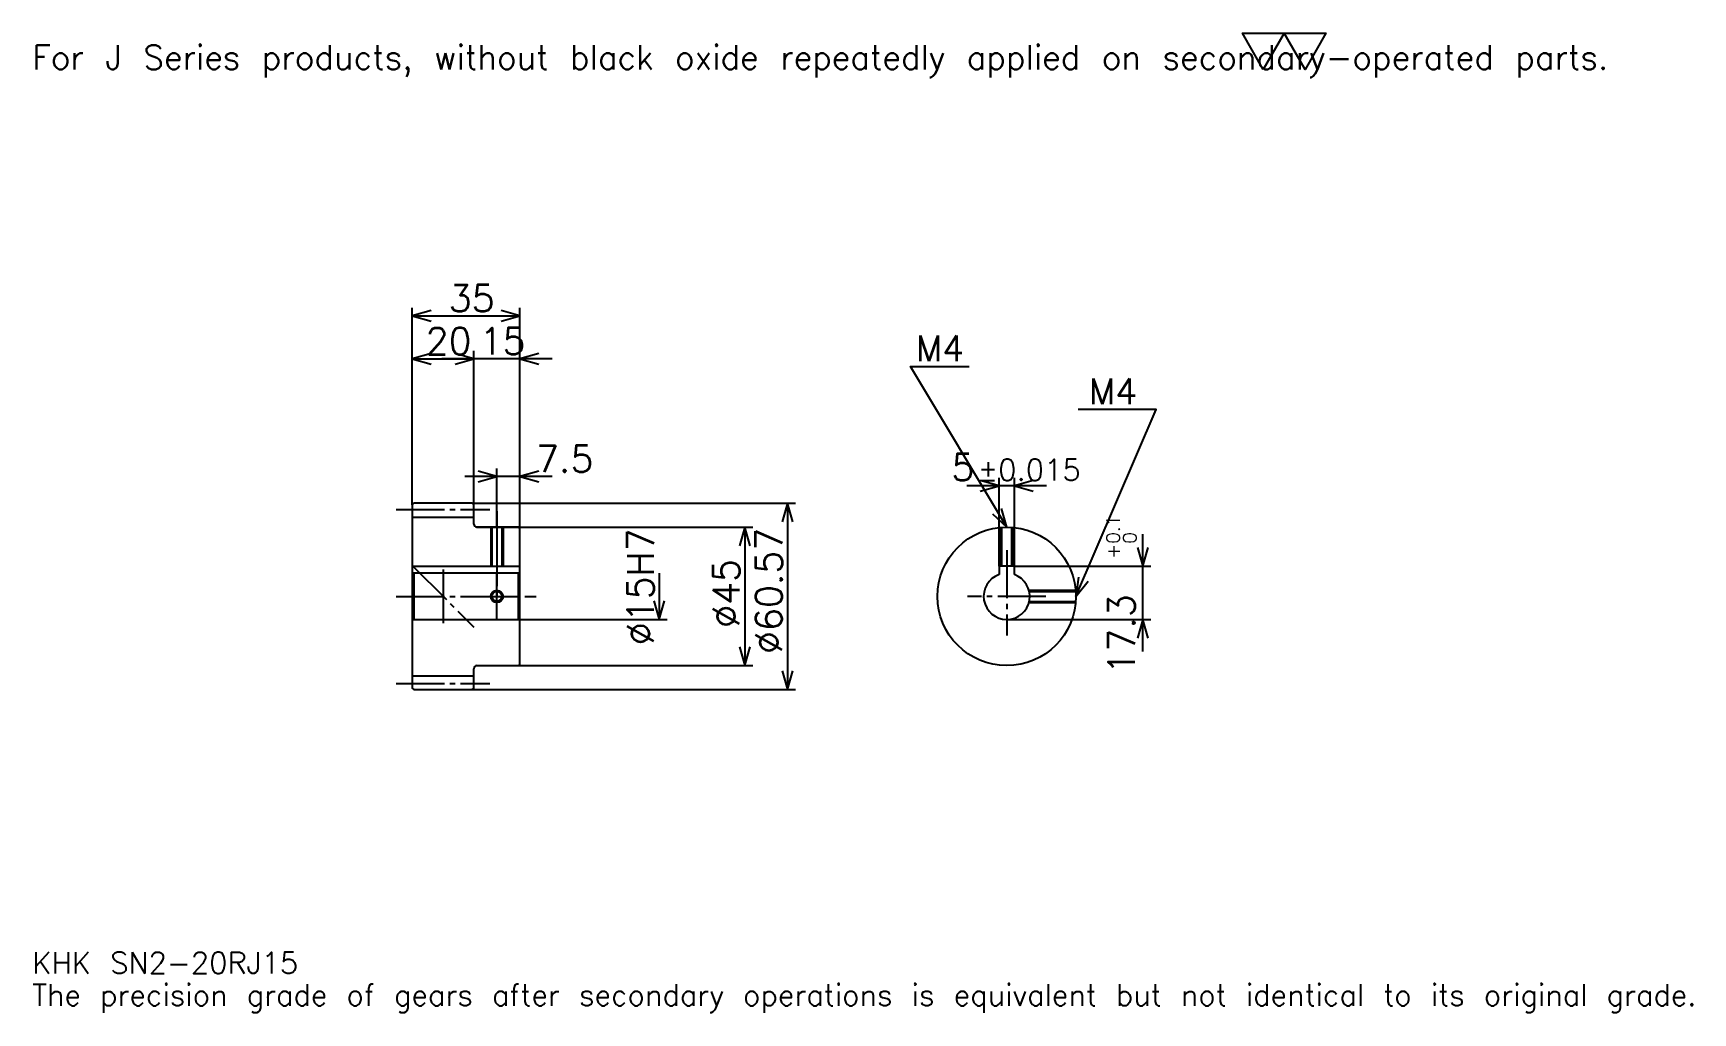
# Model space of a CAD drawing. Extents: x 18 to 557, y 6 to 325.
import ezdxf

# ---------------------------------------------------------------- set-up
doc = ezdxf.new("R2010")
doc.units = 0
doc.linetypes.add('DASHDOT', pattern=[20.869564, 15.652174, -1.73913, 1.73913, -1.73913])
doc.layers.get('0').update_dxf_attribs({"linetype": 'CONTINUOUS'})
doc.layers.add('DASHDOT', color=6, linetype='DASHDOT')
doc.styles.add('KANJI', font='TXT', dxfattribs={"bigfont": 'BIGFONT'})

msp = doc.modelspace()

# ---------------------------------------------------------------- linework, layer by layer
at = {"color": 5}
for p, q in [((140.869568, 172.023407), (140.869568, 235.501663)), ((140.869568, 232.892975), (175.869568, 232.892975)), ((175.869568, 172.023407), (175.869568, 235.501663)), ((160.869568, 172.023407), (160.869568, 221.588623)), ((140.869568, 218.979919), (160.869568, 218.979919)), ((186.304352, 218.979919), (150.434784, 218.979919)), ((186.304352, 180.719055), (157.934784, 180.719055)), ((168.369568, 172.023407), (168.369568, 183.327759)), ((331.521729, 151.539139), (331.521729, 180.234787)), ((336.521729, 151.539139), (336.521729, 180.234787)), ((346.956543, 177.626099), (321.086975, 177.626099)), ((140.869568, 171.523407), (140.869568, 172.023407)), ((160.369568, 172.023407), (175.869568, 172.023407)), ((160.869568, 171.523407), (160.869568, 172.023407)), ((168.369568, 164.239136), (168.369568, 172.023407)), ((168.369568, 164.239136), (168.369568, 172.023407)), ((175.869568, 172.023407), (265.434784, 172.023407)), ((175.869568, 163.739136), (175.869568, 172.023407)), ((262.82608, 172.023407), (262.82608, 111.454865)), ((161.869568, 164.239136), (175.869568, 164.239136)), ((175.869568, 164.239136), (251.521744, 164.239136)), ((248.913055, 164.239136), (248.913055, 119.239136)), ((378.260864, 123.804352), (378.260864, 161.973923)), ((336.521729, 151.539139), (380.869568, 151.539139)), ((221.08696, 149.239136), (221.08696, 134.239136)), ((175.869568, 134.239136), (223.695648, 134.239136)), ((334.021729, 134.239136), (380.869568, 134.239136)), ((161.869568, 119.239136), (175.869568, 119.239136)), ((175.869568, 119.239136), (251.521744, 119.239136)), ((160.369568, 111.454865), (175.869568, 111.454865)), ((175.869568, 111.454865), (265.434784, 111.454865))]:
    msp.add_line(p, q, dxfattribs=at)
at = {"color": 4}
for p, q in [((140.869568, 167.523407), (160.869568, 167.523407)), ((140.869568, 151.539139), (175.869568, 151.539139)), ((141.369568, 149.239136), (141.369568, 134.239136)), ((175.369568, 149.239136), (175.869568, 149.739136)), ((175.369568, 134.239136), (175.869568, 133.739136)), ((140.869568, 115.954865), (160.869568, 115.954865))]:
    msp.add_line(p, q, dxfattribs=at)
at = {"color": 7}
msp.add_line((150.869568, 150.434784), (150.869568, 133.043488), dxfattribs=at)
msp.add_lwpolyline([(417.391296, 313.043488), (410.608673, 324.800018), (437.739136, 324.800018), (430.956512, 313.043488), (424.17392, 324.800018), (417.391296, 313.043488)], dxfattribs=at)
at = {"color": 5}
for points in [[(146.956528, 234.632095), (140.869568, 232.892975), (146.956528, 231.153839)], [(169.782608, 231.153839), (175.869568, 232.892975), (169.782608, 234.632095)], [(146.956528, 220.719055), (140.869568, 218.979919), (146.956528, 217.240799)], [(154.782608, 217.240799), (160.869568, 218.979919), (154.782608, 220.719055)], [(154.782608, 217.240799), (160.869568, 218.979919), (154.782608, 220.719055)], [(181.956528, 220.719055), (175.869568, 218.979919), (181.956528, 217.240799)], [(334.021729, 164.239136), (302.717407, 216.413055), (321.847839, 216.413055)], [(356.521729, 141.739136), (382.608704, 202.5), (357.217407, 202.5)], [(162.282608, 178.979919), (168.369568, 180.719055), (162.282608, 182.458191)], [(181.956528, 182.458191), (175.869568, 180.719055), (181.956528, 178.979919)], [(325.434784, 175.886963), (331.521729, 177.626099), (325.434784, 179.365219)], [(342.608704, 179.365219), (336.521729, 177.626099), (342.608704, 175.886963)], [(264.565216, 165.936447), (262.82608, 172.023407), (261.086975, 165.936447)], [(329.398743, 168.563889), (334.021729, 164.239136), (332.381317, 170.353439)], [(250.652176, 158.152176), (248.913055, 164.239136), (247.17392, 158.152176)], [(376.521729, 157.626099), (378.260864, 151.539139), (380, 157.626099)], [(357.325073, 148.018494), (356.521729, 141.739136), (360.52121, 146.646271)], [(219.347839, 140.326096), (221.08696, 134.239136), (222.82608, 140.326096)], [(380, 128.152176), (378.260864, 134.239136), (376.521729, 128.152176)], [(247.17392, 125.326096), (248.913055, 119.239136), (250.652176, 125.326096)], [(261.086975, 117.541824), (262.82608, 111.454865), (264.565216, 117.541824)]]:
    msp.add_lwpolyline(points, dxfattribs=at)
at = {"color": 4}
for points in [[(160.869568, 165.239136), (160.869568, 171.523407), (160.369568, 172.023407), (141.369568, 172.023407), (140.869568, 171.523407), (140.869568, 133.739136)], [(161.869568, 119.239136), (175.369568, 119.239136), (175.869568, 119.739136), (175.869568, 163.739136), (175.369568, 164.239136), (161.869568, 164.239136)], [(166.369568, 164.239136), (166.369568, 151.539139)], [(166.749573, 164.239136), (166.749573, 151.539139)], [(169.989563, 164.239136), (169.989563, 151.539139)], [(170.369568, 164.239136), (170.369568, 151.539139)], [(332.021729, 151.539139), (332.021729, 164.15007)], [(332.401733, 151.539139), (332.401733, 164.18074)], [(335.641724, 151.539139), (335.641724, 164.18074)], [(336.021729, 151.539139), (336.021729, 164.15007)], [(336.521729, 148.810211), (336.521729, 151.539139), (331.521729, 151.539139), (331.521729, 148.810211)], [(140.869568, 133.739136), (141.369568, 134.239136), (175.369568, 134.239136), (175.369568, 149.239136), (141.369568, 149.239136), (140.869568, 149.739136)], [(341.250153, 143.739136), (356.432678, 143.739136)], [(341.344696, 143.359131), (356.463348, 143.359131)], [(341.250153, 139.739136), (356.432678, 139.739136)], [(341.344696, 140.119141), (356.463348, 140.119141)], [(140.869568, 133.739136), (140.869568, 111.954865), (141.369568, 111.454865), (160.369568, 111.454865), (160.869568, 111.954865), (160.869568, 118.239136)]]:
    msp.add_lwpolyline(points, dxfattribs=at)
for centre, radius in [((334.021729, 141.739136), 22.5), ((168.369568, 141.739136), 1.62)]:
    msp.add_circle(centre, radius, dxfattribs=at)
at = {"color": 7}
msp.add_circle((168.369568, 141.739136), 2, dxfattribs=at)
at = {"color": 4}
for centre, radius, start, end in [((161.869568, 165.239136), 1, 180, 270), ((334.021729, 141.739136), 7.5, 109.47122094, 70.52877906), ((161.869568, 118.239136), 1, 90, 180)]:
    msp.add_arc(centre, radius, start, end, dxfattribs=at)
at = {"layer": 'DASHDOT', "color": 7}
for p, q in [((135.652176, 170.023407), (166.08696, 170.023407)), ((168.369568, 164.239136), (168.369568, 141.739136)), ((334.021729, 156.756531), (334.021729, 129.021744)), ((140.869568, 151.739136), (160.869568, 131.739136)), ((135.652176, 141.739136), (181.08696, 141.739136)), ((346.739136, 141.739136), (321.304352, 141.739136)), ((135.652176, 113.454865), (166.08696, 113.454865))]:
    msp.add_line(p, q, dxfattribs=at)
for points in [[(168.369568, 169.456528), (168.369568, 146.321747)], [(168.369568, 134.521744), (168.369568, 148.956528)], [(161.152176, 141.739136), (175.58696, 141.739136)]]:
    msp.add_lwpolyline(points, dxfattribs=at)

# ---------------------------------------------------------------- texts
at = {"color": 7, "style": 'KANJI'}
for s, height, p in [('For J Series products, without black oxide repeatedly applied on secondary-operated parts.', 7.826087, (17.391304, 313.043488)), ('35', 8.695652, (152.717392, 234.284271)), ('20', 8.695652, (145.217392, 220.371231)), ('15', 8.695652, (162.717392, 220.371231)), ('M4', 8.347826, (304.456543, 218.152176)), ('M4', 8.347826, (360.695679, 204.239136)), ('7.5', 8.695652, (181.08696, 182.110352)), ('5', 8.695652, (316.072205, 179.365219)), ('%%p0.015', 6.956522, (324.67981, 179.365219)), ('KHK SN2-20RJ15', 6.956522, (17.391304, 19.130434)), ('The precision grade of gears after secondary operations is equivalent but not identical to its original grade.', 6.956522, (17.391304, 8.695652))]:
    msp.add_text(s, height=height, dxfattribs=at).set_placement(p)
for s, height, p in [('%%c15H7', 8.695652, (219.347839, 125.869568)), ('%%c60.57', 8.695652, (261.086975, 123.04348)), ('0.1', 4.347826, (370.782623, 158.872498)), ('0', 4.347826, (376.17392, 158.872498)), ('+', 4.347826, (370.782623, 154.002945)), ('%%c45', 8.695652, (247.17392, 131.521744)), ('17.3', 8.695652, (375.652191, 116.364716))]:
    msp.add_text(s, height=height, rotation=90, dxfattribs=at).set_placement(p)

doc.saveas('drawing.dxf')
